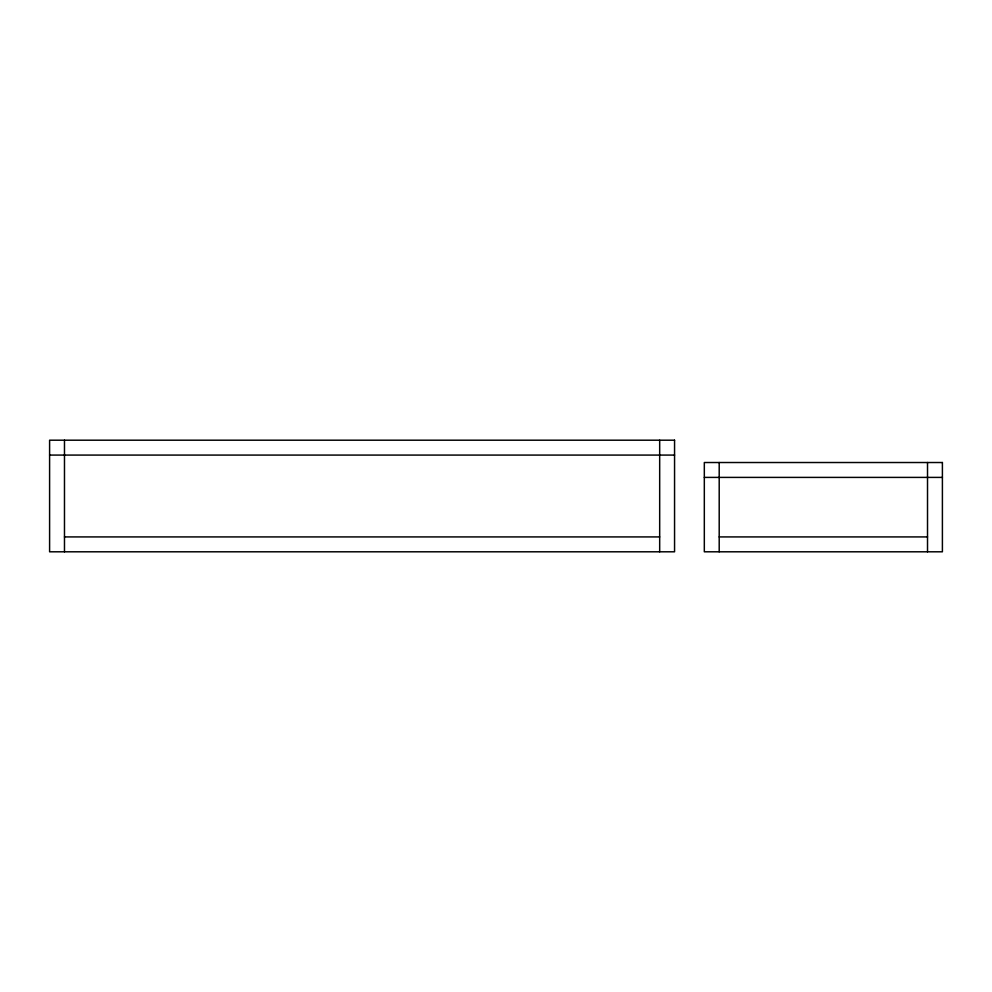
<?xml version="1.0" encoding="UTF-8"?>
<svg xmlns="http://www.w3.org/2000/svg" width="992" height="992" viewBox="0 0 992 992"><rect width="100%" height="100%" fill="white"/><g stroke="black" fill="none" stroke-linecap="round" stroke-linejoin="round"><path stroke-width="1.49" d="M49.6 455.08L674.56 455.08M704.32 477.4L942.4 477.4M64.48 536.92L659.68 536.92M719.2 536.92L927.52 536.92M927.52 462.52L927.52 551.8M719.2 462.52L719.2 551.8M659.68 440.2L659.68 551.8M64.48 440.2L64.48 551.8M674.56 440.2L49.6 440.2L49.6 551.8L674.56 551.8L674.56 440.2M942.4 462.52L704.32 462.52L704.32 551.8L942.4 551.8L942.4 462.52"/></g></svg>
